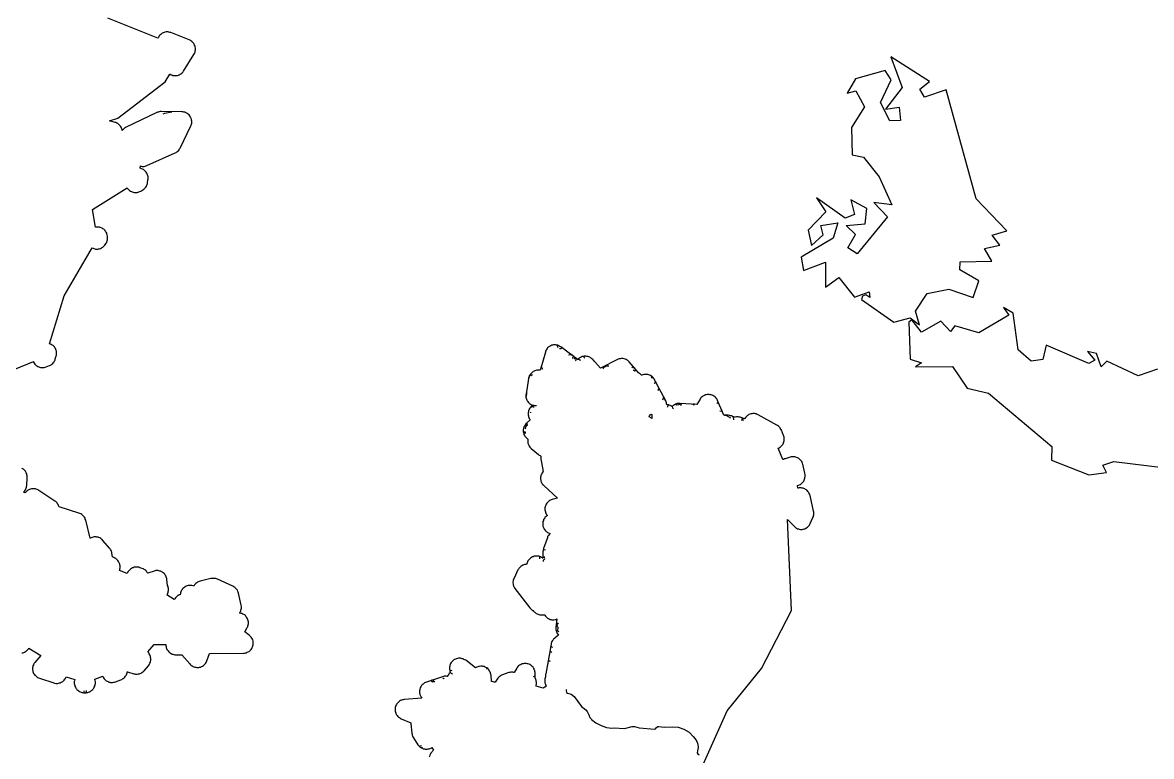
# Model space of a CAD drawing. Header units: metres. Extents: x 0 to 1325, y -1 to 773.
# Drawn here: x 1104.1 to 1155.2, y 236.9 to 270.1 of the extents above; entities that cross this region are included whole.
import ezdxf

# ---------------------------------------------------------------- set-up
doc = ezdxf.new("R2010")
doc.units = ezdxf.units.M

msp = doc.modelspace()

# ---------------------------------------------------------------- linework, layer by layer
at = {"layer": 'CUT'}
for points in [[(1102.85, 254.068), (1104.55, 254.768), (1104.56, 254.728), (1104.59, 254.688), (1104.61, 254.648), (1104.64, 254.618), (1104.67, 254.588), (1104.71, 254.568), (1104.75, 254.538), (1104.79, 254.518), (1104.83, 254.508), (1104.87, 254.498), (1104.91, 254.488), (1104.96, 254.488), (1105, 254.488), (1105.04, 254.498), (1105.09, 254.508), (1105.13, 254.518), (1105.28, 254.578), (1105.32, 254.598), (1105.36, 254.618), (1105.39, 254.648), (1105.43, 254.678), (1105.46, 254.718), (1105.49, 254.748), (1105.51, 254.788), (1105.53, 254.828), (1105.54, 254.878), (1105.58, 255.018), (1105.59, 255.058), (1105.6, 255.098), (1105.6, 255.148), (1105.6, 255.188), (1105.59, 255.228), (1105.58, 255.268), (1105.56, 255.308), (1105.55, 255.348), (1105.52, 255.388), (1105.5, 255.428), (1105.47, 255.458), (1105.44, 255.488), (1105.4, 255.508), (1105.36, 255.538), (1105.33, 255.548), (1105.28, 255.568), (1105.95, 257.738), (1107.21, 259.918), (1107.25, 259.898), (1107.29, 259.878), (1107.33, 259.868), (1107.37, 259.858), (1107.42, 259.858), (1107.46, 259.858), (1107.5, 259.868), (1107.54, 259.868), (1107.59, 259.888), (1107.63, 259.908), (1107.66, 259.928), (1107.7, 259.948), (1107.73, 259.978), (1107.76, 260.008), (1107.79, 260.038), (1107.82, 260.078), (1107.85, 260.128), (1107.87, 260.158), (1107.88, 260.198), (1107.89, 260.238), (1107.9, 260.278), (1107.91, 260.318), (1107.91, 260.368), (1107.91, 260.408), (1107.9, 260.448), (1107.89, 260.498), (1107.88, 260.538), (1107.87, 260.578), (1107.85, 260.618), (1107.82, 260.658), (1107.8, 260.698), (1107.77, 260.728), (1107.74, 260.758), (1107.7, 260.778), (1107.66, 260.808), (1107.62, 260.828), (1107.58, 260.838), (1107.54, 260.848), (1107.49, 260.858), (1107.45, 260.858), (1107.41, 260.858), (1107.37, 260.848), (1107.22, 261.658), (1108.8, 262.638), (1108.82, 262.608), (1108.85, 262.578), (1108.88, 262.548), (1108.91, 262.518), (1108.95, 262.488), (1108.99, 262.468), (1109.03, 262.458), (1109.07, 262.438), (1109.11, 262.428), (1109.16, 262.428), (1109.2, 262.428), (1109.25, 262.428), (1109.29, 262.438), (1109.33, 262.458), (1109.37, 262.468), (1109.41, 262.488), (1109.51, 262.548), (1109.55, 262.578), (1109.58, 262.608), (1109.61, 262.638), (1109.64, 262.668), (1109.67, 262.708), (1109.69, 262.748), (1109.7, 262.788), (1109.72, 262.828), (1109.72, 262.868), (1109.74, 262.998), (1109.75, 263.048), (1109.75, 263.088), (1109.75, 263.128), (1109.74, 263.178), (1109.72, 263.218), (1109.71, 263.258), (1109.69, 263.298), (1109.66, 263.338), (1109.63, 263.368), (1109.6, 263.398), (1109.57, 263.428), (1109.53, 263.458), (1109.49, 263.478), (1109.45, 263.488), (1109.41, 263.508), (1109.38, 263.518), (1109.4, 263.628), (1109.43, 263.618), (1109.47, 263.608), (1109.52, 263.608), (1109.56, 263.608), (1109.61, 263.618), (1109.65, 263.628), (1109.69, 263.648), (1110.97, 264.218), (1111.01, 264.238), (1111.05, 264.258), (1111.09, 264.288), (1111.12, 264.318), (1111.15, 264.358), (1111.17, 264.398), (1111.2, 264.438), (1111.68, 265.438), (1111.69, 265.478), (1111.71, 265.518), (1111.72, 265.558), (1111.72, 265.608), (1111.72, 265.648), (1111.71, 265.698), (1111.71, 265.738), (1111.69, 265.788), (1111.67, 265.828), (1111.65, 265.868), (1111.63, 265.898), (1111.6, 265.938), (1111.56, 265.968), (1111.53, 265.998), (1111.49, 266.018), (1111.45, 266.038), (1111.41, 266.058), (1111.36, 266.068), (1111.32, 266.078), (1111.27, 266.078), (1110.33, 266.088), (1110.29, 266.088), (1110.25, 266.078), (1110.21, 266.068), (1110.17, 266.058), (1110.14, 266.048), (1108.75, 265.388), (1108.71, 265.368), (1108.67, 265.338), (1108.64, 265.308), (1108.61, 265.278), (1108.58, 265.248), (1108.57, 265.238), (1108.57, 265.258), (1108.56, 265.308), (1108.54, 265.348), (1108.52, 265.388), (1108.5, 265.428), (1108.47, 265.458), (1108.44, 265.488), (1108.41, 265.518), (1108.37, 265.548), (1108.33, 265.568), (1108.29, 265.588), (1108.25, 265.598), (1108, 265.668), (1108.38, 265.798), (1110.52, 267.438), (1110.73, 267.778), (1110.74, 267.778), (1110.78, 267.758), (1110.82, 267.748), (1110.86, 267.728), (1110.9, 267.728), (1110.95, 267.718), (1110.99, 267.718), (1111.03, 267.718), (1111.08, 267.728), (1111.12, 267.738), (1111.16, 267.758), (1111.2, 267.778), (1111.23, 267.798), (1111.27, 267.828), (1111.3, 267.858), (1111.33, 267.898), (1111.35, 267.928), (1111.82, 268.678), (1111.84, 268.718), (1111.86, 268.758), (1111.87, 268.798), (1111.88, 268.838), (1111.89, 268.888), (1111.89, 268.928), (1111.89, 268.968), (1111.88, 269.018), (1111.87, 269.058), (1111.85, 269.098), (1111.83, 269.138), (1111.81, 269.178), (1111.78, 269.208), (1111.75, 269.238), (1111.72, 269.268), (1111.68, 269.298), (1111.65, 269.318), (1111.61, 269.338), (1110.78, 269.668), (1110.73, 269.678), (1110.69, 269.688), (1110.65, 269.698), (1110.6, 269.698), (1110.56, 269.698), (1110.51, 269.688), (1110.47, 269.678), (1110.43, 269.658), (1110.39, 269.638), (1110.35, 269.618), (1110.32, 269.588), (1110.28, 269.558), (1110.25, 269.528), (1110.23, 269.488), (1110.21, 269.448), (1110.19, 269.418), (1107.92, 270.318)], [(1155.46, 254.418), (1154.59, 254.108), (1153.17, 254.778), (1153.17, 254.778), (1152.92, 254.528), (1152.7, 255.128), (1152.3, 255.218), (1152.63, 254.818), (1152.36, 254.678), (1150.42, 255.498), (1150.27, 254.858), (1149.74, 254.778), (1149.15, 255.298), (1148.93, 256.948), (1148.49, 257.218), (1148.74, 256.858), (1147.38, 256.058), (1146.28, 256.378), (1146.09, 256.128), (1145.65, 256.598), (1144.78, 256.088), (1144.34, 256.648), (1144.21, 256.548), (1144.26, 254.868), (1144.78, 254.708), (1144.5, 254.518), (1146.18, 254.538), (1146.85, 253.558), (1147.81, 253.328), (1150.68, 250.908), (1150.67, 250.298), (1152.35, 249.628), (1153.15, 249.728), (1152.99, 250.068), (1153.49, 250.238), (1156.57, 249.858)], [(1134.89, 236.508), (1135.98, 238.938), (1137.53, 240.858), (1138.89, 243.478), (1138.7, 247.598), (1139.02, 247.288), (1139.05, 247.258), (1139.08, 247.228), (1139.12, 247.208), (1139.16, 247.188), (1139.2, 247.178), (1139.24, 247.168), (1139.29, 247.158), (1139.33, 247.158), (1139.37, 247.158), (1139.42, 247.168), (1139.46, 247.178), (1139.5, 247.188), (1139.54, 247.208), (1139.57, 247.228), (1139.61, 247.258), (1139.64, 247.288), (1139.67, 247.318), (1139.7, 247.348), (1139.72, 247.388), (1139.74, 247.428), (1139.86, 247.698), (1139.88, 247.738), (1139.89, 247.778), (1139.9, 247.818), (1139.9, 247.858), (1139.9, 247.898), (1139.9, 247.938), (1139.89, 247.978), (1139.73, 248.688), (1139.72, 248.728), (1139.7, 248.768), (1139.68, 248.808), (1139.66, 248.848), (1139.63, 248.878), (1139.6, 248.918), (1139.57, 248.948), (1139.53, 248.968), (1139.49, 248.988), (1139.45, 249.008), (1139.41, 249.018), (1139.37, 249.028), (1139.32, 249.038), (1139.28, 249.038), (1139.23, 249.038), (1139.19, 249.028), (1139.18, 249.028), (1139.16, 249.148), (1139.21, 249.158), (1139.25, 249.178), (1139.29, 249.198), (1139.32, 249.228), (1139.36, 249.248), (1139.39, 249.278), (1139.42, 249.318), (1139.44, 249.348), (1139.47, 249.388), (1139.48, 249.428), (1139.5, 249.478), (1139.5, 249.518), (1139.51, 249.558), (1139.51, 249.608), (1139.51, 249.648), (1139.5, 249.698), (1139.4, 250.108), (1139.38, 250.148), (1139.37, 250.188), (1139.35, 250.228), (1139.33, 250.258), (1139.3, 250.298), (1139.27, 250.328), (1139.24, 250.358), (1139.2, 250.378), (1139.16, 250.398), (1139.12, 250.418), (1139.08, 250.428), (1139.04, 250.438), (1139, 250.448), (1138.96, 250.448), (1138.91, 250.448), (1138.87, 250.438), (1138.83, 250.428), (1138.6, 250.358), (1138.56, 250.348), (1138.52, 250.328), (1138.5, 250.318), (1138.28, 250.838), (1138.29, 250.838), (1138.33, 250.858), (1138.37, 250.878), (1138.4, 250.908), (1138.43, 250.938), (1138.46, 250.968), (1138.49, 250.998), (1138.51, 251.038), (1138.53, 251.078), (1138.54, 251.118), (1138.55, 251.168), (1138.56, 251.208), (1138.56, 251.248), (1138.56, 251.298), (1138.55, 251.338), (1138.54, 251.378), (1138.53, 251.418), (1138.43, 251.658), (1138.41, 251.698), (1138.38, 251.738), (1138.36, 251.768), (1138.33, 251.808), (1138.3, 251.838), (1138.26, 251.858), (1138.23, 251.878), (1137.38, 252.348), (1137.34, 252.368), (1137.3, 252.388), (1137.26, 252.398), (1137.21, 252.408), (1137.17, 252.408), (1137.13, 252.408), (1137.09, 252.398), (1137.04, 252.388), (1137, 252.378), (1136.96, 252.358), (1136.92, 252.338), (1136.89, 252.318), (1136.86, 252.288), (1136.83, 252.258), (1136.8, 252.228), (1136.77, 252.188), (1136.76, 252.168), (1136.56, 252.238), (1136.52, 252.248), (1136.48, 252.258), (1136.43, 252.258), (1136.39, 252.258), (1136.34, 252.248), (1136.3, 252.238), (1136.29, 252.238), (1136.25, 252.258), (1136.21, 252.278), (1136.17, 252.298), (1136.13, 252.308), (1136.08, 252.318), (1136.04, 252.328), (1135.83, 252.338), (1135.54, 252.998), (1135.52, 253.038), (1135.5, 253.078), (1135.47, 253.108), (1135.44, 253.148), (1135.41, 253.178), (1135.37, 253.198), (1135.33, 253.218), (1135.29, 253.238), (1135.25, 253.248), (1135.21, 253.258), (1135.16, 253.268), (1135.12, 253.268), (1135.07, 253.268), (1135.03, 253.258), (1134.99, 253.248), (1134.95, 253.228), (1134.91, 253.208), (1134.87, 253.188), (1134.84, 253.158), (1134.8, 253.128), (1134.77, 253.098), (1134.75, 253.058), (1134.6, 252.818), (1133.85, 252.868), (1133.8, 252.868), (1133.76, 252.868), (1133.71, 252.858), (1133.67, 252.838), (1133.63, 252.828), (1133.59, 252.808), (1133.55, 252.778), (1133.52, 252.748), (1133.48, 252.718), (1133.47, 252.728), (1133.43, 252.748), (1133.39, 252.768), (1133.35, 252.788), (1133.31, 252.798), (1133.26, 252.808), (1133.24, 252.808), (1133.23, 252.848), (1133.22, 252.898), (1133.21, 252.938), (1133.19, 252.978), (1132.69, 253.938), (1132.67, 253.978), (1132.64, 254.008), (1132.61, 254.048), (1132.58, 254.078), (1132.54, 254.098), (1132.5, 254.128), (1132.46, 254.148), (1132.42, 254.158), (1132.38, 254.168), (1132.33, 254.178), (1132.29, 254.178), (1132.24, 254.178), (1132.2, 254.168), (1132.16, 254.158), (1132.11, 254.138), (1132.1, 254.148), (1132.07, 254.178), (1132.04, 254.208), (1132, 254.228), (1131.96, 254.248), (1131.95, 254.248), (1131.94, 254.268), (1131.92, 254.308), (1131.89, 254.348), (1131.54, 254.748), (1131.51, 254.778), (1131.47, 254.808), (1131.44, 254.828), (1131.4, 254.858), (1131.35, 254.868), (1131.31, 254.888), (1131.27, 254.898), (1131.22, 254.898), (1131.18, 254.898), (1131.13, 254.888), (1131.09, 254.888), (1131.04, 254.868), (1131, 254.848), (1130.24, 254.468), (1129.89, 254.858), (1129.85, 254.888), (1129.82, 254.918), (1129.78, 254.938), (1129.75, 254.958), (1129.71, 254.978), (1129.66, 254.998), (1129.62, 254.998), (1129.58, 255.008), (1129.53, 255.008), (1129.49, 255.008), (1129.45, 254.998), (1129.41, 254.988), (1129.36, 254.968), (1129.33, 254.948), (1129.29, 254.928), (1129.25, 254.898), (1129.22, 254.868), (1129.21, 254.848), (1129.2, 254.858), (1128.44, 255.428), (1128.4, 255.448), (1128.37, 255.478), (1128.33, 255.488), (1128.28, 255.508), (1128.24, 255.508), (1128.2, 255.518), (1128.15, 255.518), (1128.11, 255.518), (1128.07, 255.508), (1128.03, 255.498), (1127.99, 255.478), (1127.95, 255.458), (1127.91, 255.438), (1127.88, 255.408), (1127.84, 255.378), (1127.82, 255.348), (1127.79, 255.308), (1127.77, 255.278), (1127.75, 255.238), (1127.74, 255.188), (1127.53, 254.458), (1127.52, 254.418), (1127.51, 254.378), (1127.4, 254.368), (1127.35, 254.368), (1127.31, 254.358), (1127.27, 254.338), (1127.23, 254.328), (1127.19, 254.308), (1127.15, 254.278), (1127.12, 254.248), (1127.09, 254.218), (1127.06, 254.188), (1127.04, 254.148), (1127.01, 254.108), (1127, 254.068), (1126.98, 254.028), (1126.98, 253.988), (1126.87, 253.278), (1126.86, 253.238), (1126.86, 253.188), (1126.86, 253.148), (1126.87, 253.108), (1126.88, 253.058), (1126.9, 253.018), (1126.92, 252.988), (1126.94, 252.948), (1126.97, 252.908), (1127, 252.878), (1127.03, 252.848), (1127.07, 252.828), (1127.11, 252.808), (1127.15, 252.788), (1127.18, 252.778), (1127.16, 252.768), (1127.12, 252.748), (1127.09, 252.718), (1127.06, 252.678), (1127.03, 252.648), (1127.01, 252.608), (1126.99, 252.568), (1126.98, 252.528), (1126.97, 252.488), (1126.96, 252.438), (1126.96, 252.398), (1126.96, 252.348), (1126.97, 252.308), (1126.98, 252.268), (1126.99, 252.228), (1127.01, 252.188), (1127.04, 252.148), (1127.05, 252.128), (1126.87, 251.948), (1126.84, 251.918), (1126.82, 251.878), (1126.79, 251.838), (1126.77, 251.798), (1126.76, 251.758), (1126.75, 251.718), (1126.74, 251.678), (1126.74, 251.628), (1126.74, 251.588), (1126.75, 251.548), (1126.76, 251.498), (1126.77, 251.458), (1126.79, 251.418), (1126.81, 251.388), (1126.84, 251.348), (1126.87, 251.318), (1126.9, 251.288), (1126.93, 251.258), (1126.94, 251.248), (1126.94, 251.238), (1126.94, 251.188), (1126.94, 251.148), (1126.95, 251.098), (1126.95, 251.058), (1126.97, 251.008), (1126.99, 250.968), (1127.01, 250.928), (1127.04, 250.888), (1127.07, 250.858), (1127.1, 250.828), (1127.43, 250.548), (1127.46, 250.518), (1127.5, 250.498), (1127.53, 250.478), (1127.53, 250.428), (1127.53, 250.388), (1127.54, 250.338), (1127.62, 249.868), (1127.63, 249.828), (1127.64, 249.788), (1127.64, 249.778), (1127.63, 249.758), (1127.6, 249.718), (1127.58, 249.688), (1127.56, 249.648), (1127.54, 249.608), (1127.53, 249.568), (1127.52, 249.518), (1127.52, 249.478), (1127.52, 249.438), (1127.53, 249.398), (1127.54, 249.348), (1127.55, 249.308), (1127.57, 249.268), (1127.59, 249.238), (1127.61, 249.198), (1127.64, 249.168), (1127.67, 249.138), (1128.29, 248.578), (1128.05, 248.508), (1128.01, 248.498), (1127.97, 248.478), (1127.93, 248.458), (1127.89, 248.438), (1127.86, 248.408), (1127.83, 248.368), (1127.8, 248.338), (1127.78, 248.298), (1127.76, 248.258), (1127.74, 248.218), (1127.73, 248.178), (1127.72, 248.128), (1127.72, 248.088), (1127.72, 248.038), (1127.73, 247.998), (1127.74, 247.948), (1127.75, 247.908), (1127.77, 247.868), (1127.79, 247.828), (1127.82, 247.798), (1127.83, 247.788), (1127.8, 247.768), (1127.77, 247.738), (1127.73, 247.708), (1127.71, 247.678), (1127.68, 247.638), (1127.66, 247.598), (1127.65, 247.558), (1127.63, 247.518), (1127.62, 247.468), (1127.62, 247.428), (1127.62, 247.378), (1127.63, 247.338), (1127.63, 247.298), (1127.65, 247.248), (1127.67, 247.208), (1127.69, 247.168), (1127.71, 247.138), (1127.74, 247.098), (1127.77, 247.068), (1127.81, 247.048), (1127.84, 247.018), (1127.88, 246.998), (1127.95, 246.968), (1127.92, 246.938), (1127.89, 246.898), (1127.87, 246.858), (1127.84, 246.828), (1127.83, 246.778), (1127.67, 246.338), (1127.65, 246.298), (1127.65, 246.258), (1127.64, 246.218), (1127.64, 246.178), (1127.63, 246.138), (1127.63, 246.088), (1127.62, 245.848), (1127.61, 245.858), (1127.57, 245.888), (1127.53, 245.908), (1127.49, 245.918), (1127.45, 245.938), (1127.4, 245.948), (1127.36, 245.948), (1127.31, 245.948), (1127.27, 245.938), (1127.23, 245.938), (1127.18, 245.918), (1127.14, 245.908), (1127.11, 245.878), (1127.07, 245.858), (1127.03, 245.828), (1127, 245.798), (1126.98, 245.758), (1126.95, 245.728), (1126.93, 245.688), (1126.91, 245.648), (1126.9, 245.598), (1126.89, 245.568), (1126.87, 245.568), (1126.83, 245.558), (1126.79, 245.558), (1126.74, 245.538), (1126.7, 245.528), (1126.67, 245.498), (1126.63, 245.478), (1126.6, 245.448), (1126.57, 245.418), (1126.54, 245.388), (1126.52, 245.348), (1126.5, 245.318), (1126.32, 244.948), (1126.3, 244.908), (1126.28, 244.858), (1126.28, 244.818), (1126.27, 244.768), (1126.27, 244.728), (1126.28, 244.678), (1126.28, 244.638), (1126.3, 244.588), (1126.32, 244.548), (1126.34, 244.508), (1126.36, 244.478), (1127.03, 243.608), (1127.06, 243.568), (1127.09, 243.538), (1127.13, 243.508), (1127.16, 243.488), (1127.19, 243.478), (1127.2, 243.468), (1127.2, 243.458), (1127.23, 243.428), (1127.26, 243.398), (1127.29, 243.368), (1127.33, 243.348), (1127.37, 243.328), (1127.41, 243.308), (1127.45, 243.298), (1127.49, 243.288), (1127.54, 243.288), (1127.7, 243.288), (1127.71, 243.268), (1127.74, 243.228), (1127.77, 243.198), (1127.8, 243.168), (1127.84, 243.138), (1127.87, 243.118), (1127.91, 243.098), (1127.96, 243.078), (1128, 243.068), (1128.04, 243.058), (1128.09, 243.058), (1128.13, 243.058), (1128.18, 243.068), (1128.22, 243.078), (1128.26, 243.098), (1128.22, 242.708), (1128.22, 242.658), (1128.22, 242.618), (1128.23, 242.568), (1128.24, 242.528), (1128.26, 242.488), (1128.27, 242.438), (1128.3, 242.408), (1128.33, 242.368), (1128.34, 242.358), (1128.18, 242.248), (1128.15, 242.218), (1128.11, 242.188), (1128.09, 242.158), (1128.06, 242.118), (1128.04, 242.078), (1128.02, 242.038), (1128.01, 241.998), (1128, 241.958), (1127.76, 240.618), (1127.75, 240.578), (1127.75, 240.528), (1127.75, 240.488), (1127.74, 240.468), (1127.73, 240.428), (1127.72, 240.388), (1127.71, 240.338), (1127.71, 240.298), (1127.71, 240.258), (1127.72, 240.208), (1127.73, 240.168), (1127.74, 240.128), (1127.76, 240.088), (1127.79, 240.058), (1127.64, 239.958), (1127.32, 240.058), (1127.33, 240.108), (1127.34, 240.148), (1127.34, 240.188), (1127.34, 240.238), (1127.33, 240.278), (1127.32, 240.318), (1127.31, 240.358), (1127.29, 240.398), (1127.28, 240.418), (1127.28, 240.628), (1127.28, 240.668), (1127.27, 240.718), (1127.26, 240.758), (1127.24, 240.798), (1127.23, 240.838), (1127.2, 240.878), (1127.18, 240.918), (1127.14, 240.948), (1127.11, 240.978), (1127.08, 241.008), (1127.04, 241.028), (1127, 241.048), (1126.95, 241.058), (1126.91, 241.068), (1126.87, 241.078), (1126.82, 241.078), (1126.78, 241.078), (1126.73, 241.068), (1126.69, 241.058), (1126.65, 241.038), (1126.61, 241.018), (1126.57, 240.998), (1126.53, 240.968), (1126.5, 240.938), (1126.47, 240.898), (1126.45, 240.868), (1126.33, 240.668), (1126.31, 240.678), (1126.26, 240.688), (1126.22, 240.688), (1126.17, 240.688), (1126.13, 240.678), (1126.08, 240.668), (1126.04, 240.658), (1125.8, 240.568), (1125.76, 240.548), (1125.72, 240.528), (1125.69, 240.508), (1125.65, 240.478), (1125.62, 240.448), (1125.59, 240.408), (1125.46, 240.228), (1125.42, 240.238), (1125.38, 240.248), (1125.33, 240.258), (1125.3, 240.258), (1125.28, 240.548), (1125.27, 240.588), (1125.26, 240.628), (1125.25, 240.668), (1125.23, 240.708), (1125.21, 240.748), (1125.18, 240.788), (1125.16, 240.818), (1125.13, 240.848), (1125.09, 240.878), (1125.05, 240.898), (1125.02, 240.918), (1124.98, 240.938), (1124.93, 240.948), (1124.89, 240.958), (1124.85, 240.958), (1124.81, 240.958), (1124.76, 240.948), (1124.72, 240.948), (1124.68, 240.928), (1124.64, 240.918), (1124.57, 240.878), (1124.13, 241.228), (1124.09, 241.248), (1124.05, 241.268), (1124.01, 241.288), (1123.97, 241.298), (1123.93, 241.308), (1123.89, 241.318), (1123.84, 241.318), (1123.8, 241.318), (1123.76, 241.308), (1123.71, 241.298), (1123.67, 241.278), (1123.63, 241.258), (1123.6, 241.238), (1123.56, 241.218), (1123.53, 241.188), (1123.5, 241.148), (1123.48, 241.118), (1123.45, 241.078), (1123.43, 241.038), (1123.42, 240.998), (1123.41, 240.958), (1123.4, 240.918), (1123.4, 240.868), (1123.4, 240.828), (1123.41, 240.788), (1123.42, 240.738), (1123.43, 240.698), (1123.45, 240.668), (1123.43, 240.658), (1123.39, 240.628), (1123.36, 240.598), (1123.33, 240.558), (1123.31, 240.518), (1123.3, 240.488), (1123.29, 240.488), (1123.25, 240.498), (1123.2, 240.498), (1123.16, 240.498), (1123.12, 240.488), (1123.08, 240.478), (1122.35, 240.238), (1122.31, 240.218), (1122.27, 240.198), (1122.23, 240.178), (1122.2, 240.148), (1122.16, 240.118), (1122.13, 240.088), (1122.11, 240.048), (1122.09, 240.008), (1122.07, 239.968), (1122.06, 239.928), (1122.05, 239.888), (1122.04, 239.838), (1122.04, 239.798), (1122.04, 239.748), (1122.05, 239.708), (1122.06, 239.668), (1122.08, 239.618), (1122.1, 239.588), (1122.12, 239.548), (1122.15, 239.508), (1121.35, 239.448), (1121.3, 239.438), (1121.26, 239.428), (1121.22, 239.418), (1121.18, 239.398), (1121.14, 239.378), (1121.1, 239.348), (1121.07, 239.318), (1121.04, 239.288), (1121.01, 239.258), (1120.99, 239.218), (1120.97, 239.178), (1120.95, 239.138), (1120.94, 239.088), (1120.93, 239.048), (1120.93, 238.998), (1120.93, 238.958), (1120.94, 238.918), (1120.95, 238.868), (1120.96, 238.828), (1120.98, 238.788), (1121, 238.748), (1121.03, 238.718), (1121.06, 238.678), (1121.09, 238.648), (1121.13, 238.628), (1121.17, 238.598), (1121.21, 238.578), (1121.65, 238.398), (1121.65, 238.388), (1121.65, 238.348), (1121.69, 237.928), (1121.7, 237.878), (1121.71, 237.838), (1121.72, 237.798), (1121.74, 237.758), (1121.76, 237.718), (1121.97, 237.398), (1122, 237.368), (1122.03, 237.328), (1122.06, 237.298), (1122.1, 237.278), (1122.13, 237.258), (1122.17, 237.238), (1122.21, 237.218), (1122.26, 237.208), (1122.3, 237.198), (1122.35, 237.198), (1122.39, 237.198), (1122.43, 237.208), (1122.48, 237.218), (1122.52, 237.228), (1122.56, 237.248), (1122.6, 237.268), (1122.68, 237.158), (1122.65, 237.128), (1122.61, 237.098), (1122.59, 237.068), (1122.56, 237.028), (1122.54, 236.998), (1122.52, 236.958), (1122.5, 236.918), (1122.49, 236.868), (1122.48, 236.828)], [(1104.02, 241.558), (1104.07, 241.568), (1104.11, 241.578), (1104.15, 241.598), (1104.19, 241.618), (1104.23, 241.638), (1104.26, 241.668), (1104.29, 241.698), (1104.32, 241.728), (1104.35, 241.758), (1104.35, 241.768), (1104.88, 241.438), (1104.62, 241.128), (1104.59, 241.088), (1104.57, 241.058), (1104.55, 241.018), (1104.53, 240.978), (1104.52, 240.928), (1104.51, 240.888), (1104.51, 240.848), (1104.51, 240.798), (1104.52, 240.758), (1104.53, 240.718), (1104.54, 240.668), (1104.56, 240.628), (1104.58, 240.598), (1104.61, 240.558), (1104.64, 240.528), (1104.67, 240.498), (1104.7, 240.468), (1104.74, 240.448), (1104.78, 240.428), (1104.82, 240.408), (1105.47, 240.198), (1105.51, 240.188), (1105.56, 240.178), (1105.6, 240.178), (1105.64, 240.178), (1105.69, 240.188), (1105.73, 240.198), (1105.77, 240.208), (1105.81, 240.228), (1105.85, 240.248), (1105.88, 240.268), (1105.92, 240.298), (1105.95, 240.328), (1105.98, 240.368), (1106, 240.398), (1106.02, 240.438), (1106.04, 240.478), (1106.42, 240.348), (1106.41, 240.298), (1106.4, 240.258), (1106.4, 240.218), (1106.4, 240.168), (1106.41, 240.128), (1106.42, 240.088), (1106.43, 240.048), (1106.45, 240.008), (1106.47, 239.968), (1106.5, 239.928), (1106.52, 239.898), (1106.56, 239.868), (1106.59, 239.838), (1106.63, 239.818), (1106.67, 239.798), (1106.71, 239.778), (1106.74, 239.768), (1106.78, 239.758), (1106.82, 239.748), (1106.86, 239.748), (1106.9, 239.748), (1106.94, 239.748), (1106.98, 239.758), (1107.02, 239.768), (1107.05, 239.778), (1107.09, 239.798), (1107.13, 239.818), (1107.17, 239.838), (1107.2, 239.868), (1107.24, 239.898), (1107.26, 239.928), (1107.29, 239.968), (1107.31, 240.008), (1107.33, 240.048), (1107.34, 240.088), (1107.35, 240.128), (1107.36, 240.168), (1107.36, 240.218), (1107.36, 240.258), (1107.35, 240.298), (1107.34, 240.348), (1107.33, 240.368), (1107.69, 240.508), (1107.69, 240.498), (1107.71, 240.458), (1107.73, 240.428), (1107.76, 240.388), (1107.79, 240.358), (1107.82, 240.328), (1107.85, 240.298), (1107.89, 240.278), (1107.93, 240.258), (1107.97, 240.238), (1108.01, 240.228), (1108.05, 240.218), (1108.1, 240.218), (1108.14, 240.218), (1108.18, 240.228), (1108.23, 240.238), (1108.27, 240.248), (1108.51, 240.338), (1108.55, 240.358), (1108.59, 240.378), (1108.62, 240.398), (1108.66, 240.428), (1108.69, 240.458), (1108.72, 240.498), (1108.74, 240.538), (1108.76, 240.568), (1108.78, 240.618), (1108.79, 240.658), (1108.8, 240.698), (1108.82, 240.698), (1109.1, 240.618), (1109.14, 240.608), (1109.18, 240.598), (1109.22, 240.598), (1109.26, 240.598), (1109.31, 240.608), (1109.35, 240.618), (1109.39, 240.628), (1109.43, 240.648), (1109.46, 240.668), (1109.5, 240.698), (1109.53, 240.718), (1109.56, 240.748), (1109.76, 240.978), (1109.79, 241.018), (1109.81, 241.058), (1109.83, 241.098), (1109.85, 241.138), (1109.86, 241.178), (1109.87, 241.218), (1109.87, 241.268), (1109.87, 241.308), (1109.86, 241.348), (1109.85, 241.398), (1109.84, 241.438), (1109.82, 241.478), (1109.8, 241.518), (1109.78, 241.558), (1109.75, 241.588), (1109.73, 241.608), (1110.02, 241.938), (1110.55, 241.938), (1110.55, 241.888), (1110.56, 241.848), (1110.57, 241.808), (1110.58, 241.758), (1110.6, 241.718), (1110.62, 241.678), (1110.65, 241.648), (1110.68, 241.608), (1110.71, 241.578), (1110.75, 241.558), (1110.79, 241.528), (1110.83, 241.508), (1110.87, 241.498), (1110.91, 241.488), (1110.96, 241.478), (1111, 241.478), (1111.27, 241.478), (1111.64, 241.058), (1111.67, 241.018), (1111.7, 240.988), (1111.74, 240.968), (1111.78, 240.948), (1111.82, 240.928), (1111.86, 240.918), (1111.91, 240.908), (1111.95, 240.898), (1112, 240.898), (1112.04, 240.898), (1112.08, 240.908), (1112.13, 240.918), (1112.17, 240.938), (1112.21, 240.958), (1112.25, 240.988), (1112.28, 241.018), (1112.31, 241.048), (1112.34, 241.078), (1112.37, 241.118), (1112.39, 241.158), (1112.4, 241.198), (1112.52, 241.528), (1114.07, 241.548), (1114.11, 241.548), (1114.16, 241.558), (1114.2, 241.568), (1114.24, 241.588), (1114.28, 241.608), (1114.32, 241.628), (1114.35, 241.658), (1114.39, 241.688), (1114.42, 241.718), (1114.44, 241.758), (1114.46, 241.798), (1114.48, 241.838), (1114.49, 241.878), (1114.5, 241.928), (1114.51, 241.968), (1114.51, 242.018), (1114.51, 242.058), (1114.5, 242.098), (1114.49, 242.148), (1114.47, 242.188), (1114.45, 242.228), (1114.42, 242.268), (1114.39, 242.298), (1114.36, 242.328), (1114.33, 242.358), (1114.13, 242.508), (1114.24, 242.708), (1114.26, 242.748), (1114.27, 242.788), (1114.28, 242.828), (1114.29, 242.878), (1114.29, 242.918), (1114.29, 242.968), (1114.28, 243.008), (1114.27, 243.058), (1114.25, 243.098), (1114.23, 243.138), (1114.21, 243.178), (1114.18, 243.208), (1114.15, 243.248), (1114.12, 243.278), (1114.08, 243.298), (1114.04, 243.318), (1114, 243.338), (1113.96, 243.348), (1113.89, 243.368), (1113.9, 243.378), (1113.92, 243.418), (1113.94, 243.458), (1113.95, 243.498), (1113.96, 243.538), (1113.97, 243.588), (1113.97, 243.628), (1113.97, 243.668), (1113.96, 243.718), (1113.84, 244.268), (1113.83, 244.308), (1113.81, 244.348), (1113.79, 244.398), (1113.76, 244.428), (1113.74, 244.468), (1113.7, 244.498), (1113.67, 244.528), (1113.63, 244.558), (1113.59, 244.578), (1112.89, 244.898), (1112.85, 244.918), (1112.81, 244.928), (1112.76, 244.938), (1112.72, 244.938), (1112.68, 244.938), (1112.64, 244.938), (1112.59, 244.928), (1112.1, 244.808), (1112.06, 244.788), (1112.02, 244.778), (1111.98, 244.758), (1111.95, 244.728), (1111.91, 244.708), (1111.88, 244.678), (1111.85, 244.638), (1111.83, 244.608), (1111.82, 244.588), (1111.78, 244.598), (1111.73, 244.608), (1111.69, 244.618), (1111.64, 244.618), (1111.6, 244.618), (1111.56, 244.608), (1111.51, 244.598), (1111.47, 244.578), (1111.43, 244.558), (1111.39, 244.538), (1111.36, 244.508), (1111.32, 244.478), (1111.29, 244.448), (1111.27, 244.408), (1111.25, 244.368), (1111.23, 244.328), (1111.22, 244.288), (1111.21, 244.238), (1111.2, 244.208), (1111.2, 244.198), (1111.19, 244.198), (1111.15, 244.188), (1111.11, 244.168), (1111.07, 244.138), (1111.04, 244.108), (1111.01, 244.078), (1110.98, 244.048), (1110.95, 244.008), (1110.93, 243.978), (1110.6, 244.188), (1110.62, 244.228), (1110.64, 244.268), (1110.65, 244.308), (1110.66, 244.348), (1110.67, 244.388), (1110.67, 244.438), (1110.67, 244.478), (1110.66, 244.518), (1110.65, 244.568), (1110.63, 244.608), (1110.6, 244.888), (1110.59, 244.928), (1110.58, 244.968), (1110.56, 245.008), (1110.55, 245.048), (1110.52, 245.088), (1110.5, 245.128), (1110.47, 245.158), (1110.43, 245.188), (1110.4, 245.218), (1110.36, 245.238), (1110.32, 245.258), (1110.28, 245.268), (1110.23, 245.278), (1110.19, 245.288), (1110.15, 245.288), (1110.1, 245.288), (1110.06, 245.278), (1110.02, 245.268), (1109.73, 245.178), (1109.72, 245.188), (1109.69, 245.218), (1109.67, 245.258), (1109.64, 245.288), (1109.6, 245.318), (1109.56, 245.338), (1109.53, 245.368), (1109.48, 245.378), (1109.37, 245.418), (1109.33, 245.438), (1109.29, 245.438), (1109.24, 245.448), (1109.2, 245.448), (1109.15, 245.448), (1109.11, 245.438), (1109.07, 245.418), (1109.03, 245.408), (1108.99, 245.388), (1108.95, 245.358), (1108.92, 245.328), (1108.89, 245.298), (1108.86, 245.268), (1108.83, 245.228), (1108.81, 245.188), (1108.8, 245.158), (1108.45, 245.298), (1108.46, 245.328), (1108.47, 245.368), (1108.48, 245.418), (1108.48, 245.458), (1108.48, 245.508), (1108.47, 245.548), (1108.46, 245.588), (1108.44, 245.638), (1108.42, 245.678), (1108.4, 245.708), (1108.37, 245.748), (1108.34, 245.778), (1108.31, 245.808), (1108.28, 245.838), (1108.24, 245.858), (1108.2, 245.878), (1108.13, 245.908), (1108.11, 246.078), (1108.1, 246.118), (1108.09, 246.158), (1108.07, 246.198), (1108.05, 246.238), (1108.03, 246.278), (1108, 246.308), (1107.7, 246.658), (1107.67, 246.698), (1107.64, 246.718), (1107.6, 246.748), (1107.56, 246.768), (1107.52, 246.788), (1107.48, 246.798), (1107.43, 246.808), (1107.39, 246.818), (1107.34, 246.818), (1107.3, 246.818), (1107.25, 246.808), (1107.21, 246.788), (1107.17, 246.778), (1107.13, 246.758), (1107.12, 246.758), (1106.92, 247.578), (1106.9, 247.618), (1106.89, 247.668), (1106.86, 247.708), (1106.84, 247.738), (1106.81, 247.778), (1106.77, 247.808), (1106.74, 247.838), (1106.7, 247.858), (1106.66, 247.878), (1106.61, 247.898), (1105.71, 248.178), (1105.7, 248.198), (1105.69, 248.238), (1105.67, 248.278), (1105.64, 248.318), (1105.62, 248.358), (1105.59, 248.388), (1105.56, 248.418), (1105.52, 248.438), (1104.8, 248.918), (1104.76, 248.948), (1104.72, 248.968), (1104.68, 248.978), (1104.64, 248.988), (1104.6, 248.998), (1104.55, 248.998), (1104.51, 248.998), (1104.47, 248.988), (1104.42, 248.978), (1104.38, 248.968), (1104.34, 248.948), (1104.31, 248.928), (1104.27, 248.898), (1104.24, 248.868), (1104.21, 248.838), (1104.18, 248.808), (1104.1, 248.848), (1104.13, 248.878), (1104.16, 248.908), (1104.19, 248.948), (1104.21, 248.988), (1104.22, 249.028), (1104.24, 249.068), (1104.24, 249.108), (1104.25, 249.148), (1104.27, 249.498), (1104.27, 249.548), (1104.27, 249.588), (1104.26, 249.628), (1104.25, 249.668), (1104.23, 249.718), (1104.21, 249.748), (1104.19, 249.788), (1104.16, 249.818), (1104.13, 249.858), (1104.1, 249.878), (1104.06, 249.908), (1104.02, 249.928)]]:
    msp.add_lwpolyline(points, dxfattribs=at)
for points in [[(1147.25, 262.128), (1145.9, 267.068), (1144.92, 266.748), (1144.7, 267.108), (1145.14, 267.448), (1143.39, 268.568), (1143.9, 267.178), (1143.15, 266.198), (1143.76, 266.288), (1143.83, 265.688), (1143.35, 265.668), (1142.92, 266.498), (1143.41, 267.528), (1143.13, 267.948), (1141.79, 267.578), (1141.41, 266.918), (1141.81, 267.028), (1142.2, 266.298), (1141.6, 265.368), (1141.63, 264.128), (1142.15, 264.028), (1142.86, 263.128), (1143.43, 261.858), (1142.62, 261.968), (1143.23, 261.318), (1141.86, 259.638), (1141.44, 259.918), (1141.79, 260.518), (1141.36, 260.928), (1142.22, 261.008), (1142.3, 261.698), (1141.58, 262.088), (1141.74, 261.428), (1141.32, 261.258), (1140.02, 262.188), (1140.45, 261.548), (1139.64, 260.718), (1139.8, 260.028), (1140.32, 260.498), (1140.22, 260.928), (1140.98, 261.048), (1140.77, 260.348), (1139.32, 259.488), (1139.43, 258.888), (1140.43, 259.268), (1140.43, 258.138), (1141.03, 258.578), (1141.74, 257.678), (1142.41, 257.928), (1142.44, 257.658), (1142.26, 257.778), (1142.1, 257.718), (1142.06, 257.578), (1143.52, 256.548), (1144.27, 256.748), (1144.68, 256.428), (1144.51, 257.048), (1145.03, 257.848), (1146.01, 258.048), (1147.11, 257.668), (1147.37, 258.418), (1146.52, 258.918), (1146.53, 259.288), (1147.97, 259.318), (1147.63, 259.888), (1148.32, 260.038), (1147.98, 260.488), (1148.64, 260.688), (1147.25, 262.128)], [(1132.46, 252.298), (1132.51, 252.378), (1132.56, 252.368), (1132.56, 252.348), (1132.56, 252.298), (1132.56, 252.258), (1132.57, 252.208), (1132.58, 252.178), (1132.44, 252.258), (1132.46, 252.298)]]:
    msp.add_lwpolyline(points, close=True, dxfattribs=at)
at = {"layer": 'SCORE'}
for points in [[(1110.43, 265.988), (1110.5, 266.018), (1110.82, 266.078), (1110.33, 266.088), (1110.29, 266.088), (1110.25, 266.078), (1110.21, 266.068), (1110.17, 266.058), (1110.14, 266.048), (1108.75, 265.388), (1108.72, 265.368)], [(1128.38, 255.348), (1128.44, 255.358), (1128.48, 255.378), (1128.5, 255.388), (1128.44, 255.428), (1128.4, 255.448), (1128.37, 255.478), (1128.33, 255.488), (1128.3, 255.498), (1128.29, 255.498), (1128.27, 255.498), (1128.27, 255.488), (1128.29, 255.438), (1128.3, 255.418), (1128.3, 255.408)], [(1128.3, 255.408), (1128.29, 255.398)], [(1128.97, 254.898), (1128.98, 254.908), (1128.99, 254.948), (1129.03, 254.988), (1128.91, 255.078), (1128.86, 255.068), (1128.79, 255.048)], [(1129.14, 254.868), (1129.17, 254.878), (1129.1, 254.938), (1129.04, 254.908), (1129.04, 254.898), (1129.08, 254.898), (1129.11, 254.888), (1129.13, 254.878), (1129.14, 254.868)], [(1129.13, 254.788), (1129.12, 254.808), (1129.11, 254.818), (1129.1, 254.808)], [(1129.53, 254.908), (1129.51, 254.928), (1129.5, 254.948), (1129.5, 254.978), (1129.48, 254.998), (1129.45, 254.988), (1129.43, 254.988), (1129.41, 254.988), (1129.36, 254.968), (1129.33, 254.948), (1129.29, 254.928), (1129.25, 254.898), (1129.23, 254.878), (1129.25, 254.868), (1129.3, 254.838), (1129.33, 254.828)], [(1129.91, 254.808), (1129.94, 254.798), (1129.92, 254.828), (1129.91, 254.818), (1129.91, 254.808)], [(1127.4, 254.368), (1127.35, 254.368), (1127.31, 254.358), (1127.27, 254.338), (1127.23, 254.328), (1127.19, 254.308), (1127.15, 254.278), (1127.12, 254.248), (1127.09, 254.218), (1127.06, 254.188), (1127.05, 254.178), (1127.07, 254.158), (1127.08, 254.108), (1127.13, 254.158), (1127.16, 254.158)], [(1127.62, 254.408), (1127.55, 254.538), (1127.53, 254.458), (1127.52, 254.418), (1127.51, 254.378), (1127.4, 254.368)], [(1130.55, 254.558), (1130.49, 254.548), (1130.45, 254.528), (1130.36, 254.478), (1130.36, 254.448), (1130.38, 254.428)], [(1130.62, 254.548), (1130.55, 254.558)], [(1131.72, 254.378), (1131.74, 254.378), (1131.77, 254.348), (1131.81, 254.338), (1131.85, 254.388), (1131.73, 254.528), (1131.7, 254.508), (1131.67, 254.488), (1131.65, 254.468)], [(1132.61, 254.048), (1132.58, 254.078), (1132.55, 254.098), (1132.54, 254.098), (1132.53, 254.078), (1132.55, 254.038), (1132.62, 254.018), (1132.63, 254.018), (1132.61, 254.048)], [(1132.83, 253.448), (1132.85, 253.458), (1132.88, 253.508), (1132.9, 253.538), (1132.74, 253.838), (1132.67, 253.768)], [(1126.88, 253.178), (1126.89, 253.198), (1126.89, 253.228), (1126.89, 253.248), (1126.9, 253.288), (1126.9, 253.328), (1126.88, 253.358), (1126.87, 253.278), (1126.86, 253.238), (1126.86, 253.188), (1126.86, 253.168), (1126.88, 253.178)], [(1133.28, 252.698), (1133.28, 252.708), (1133.3, 252.788), (1133.31, 252.798), (1133.26, 252.808), (1133.24, 252.808), (1133.23, 252.848), (1133.22, 252.898), (1133.21, 252.938), (1133.19, 252.978), (1133.09, 253.158), (1133.09, 253.138), (1133.05, 253.018)], [(1127.34, 252.748), (1127.27, 252.758), (1127.22, 252.778), (1127.17, 252.788), (1127.18, 252.778), (1127.16, 252.768), (1127.12, 252.748), (1127.11, 252.738), (1127.12, 252.718), (1127.18, 252.718), (1127.23, 252.698)], [(1133.55, 252.778), (1133.52, 252.748), (1133.48, 252.718), (1133.5, 252.658), (1133.54, 252.618)], [(1133.87, 252.768), (1133.88, 252.788), (1133.89, 252.798), (1133.91, 252.818), (1133.88, 252.828), (1133.71, 252.788), (1133.62, 252.818), (1133.61, 252.818), (1133.59, 252.808), (1133.55, 252.778)], [(1134.49, 252.818), (1134.5, 252.828), (1134.42, 252.828), (1134.45, 252.808), (1134.49, 252.818)], [(1135.65, 252.528), (1135.72, 252.508), (1135.75, 252.518), (1135.57, 252.928), (1135.56, 252.938), (1135.52, 252.878), (1135.5, 252.858)], [(1127.07, 252.468), (1127.06, 252.458), (1127.06, 252.438)], [(1136.28, 252.128), (1136.26, 252.248), (1136.26, 252.258), (1136.25, 252.258), (1136.21, 252.278), (1136.17, 252.298), (1136.13, 252.308), (1136.08, 252.318), (1136.04, 252.328), (1135.86, 252.338), (1135.86, 252.328), (1135.91, 252.328), (1136.13, 252.208)], [(1136.71, 252.078), (1136.7, 252.128), (1136.67, 252.168), (1136.65, 252.168), (1136.64, 252.148), (1136.63, 252.098)], [(1126.85, 251.548), (1126.75, 251.598), (1126.74, 251.608), (1126.74, 251.588), (1126.75, 251.548)], [(1126.76, 251.768), (1126.78, 251.798), (1126.77, 251.798), (1126.76, 251.768)], [(1126.89, 251.858), (1126.87, 251.828), (1126.83, 251.748), (1126.86, 251.718)], [(1126.89, 251.918), (1126.91, 251.938), (1126.92, 251.958), (1126.92, 251.978), (1126.92, 251.998), (1126.87, 251.948), (1126.84, 251.918), (1126.84, 251.908), (1126.86, 251.908), (1126.89, 251.918)], [(1126.94, 251.878), (1126.93, 251.878), (1126.91, 251.868), (1126.89, 251.858)], [(1126.75, 251.548), (1126.75, 251.538), (1126.8, 251.528), (1126.85, 251.538)], [(1127.63, 246.138), (1127.63, 246.098), (1127.63, 246.088), (1127.62, 245.848), (1127.61, 245.858), (1127.57, 245.888), (1127.53, 245.908), (1127.49, 245.918), (1127.47, 245.928), (1127.48, 245.868), (1127.47, 245.828)], [(1127.74, 246.218), (1127.64, 246.228), (1127.64, 246.218), (1127.64, 246.178), (1127.63, 246.138)], [(1127.65, 245.708), (1127.66, 245.738), (1127.65, 245.768), (1127.67, 245.798), (1127.71, 245.828), (1127.72, 245.838)], [(1127.72, 245.878), (1127.66, 245.878), (1127.66, 245.908), (1127.69, 245.908), (1127.72, 245.928)], [(1128.34, 242.878), (1128.32, 242.888), (1128.24, 242.898), (1128.24, 242.878), (1128.28, 242.828), (1128.28, 242.798)], [(1128.28, 242.798), (1128.26, 242.778), (1128.31, 242.728), (1128.31, 242.668), (1128.29, 242.608), (1128.27, 242.568), (1128.24, 242.538), (1128.25, 242.528), (1128.31, 242.558), (1128.35, 242.528)], [(1128.07, 241.798), (1128.04, 241.838), (1127.99, 241.878), (1127.94, 241.618), (1127.99, 241.618), (1128.04, 241.598)], [(1125.07, 240.858), (1125.1, 240.858), (1125.12, 240.858), (1125.09, 240.878), (1125.07, 240.888), (1125.07, 240.858)], [(1127.86, 241.178), (1127.76, 240.618), (1127.75, 240.578), (1127.75, 240.528), (1127.75, 240.488), (1127.74, 240.468), (1127.73, 240.428)], [(1127.96, 241.168), (1127.95, 241.178), (1127.86, 241.178)], [(1123.15, 240.388), (1123.14, 240.398), (1123.11, 240.398), (1123.1, 240.378)], [(1123.48, 240.768), (1123.41, 240.778), (1123.42, 240.738), (1123.43, 240.698), (1123.44, 240.678), (1123.45, 240.668), (1123.49, 240.628), (1123.54, 240.608)], [(1123.52, 240.748), (1123.48, 240.768)], [(1127.28, 240.448), (1127.28, 240.498), (1127.19, 240.478)], [(1106.83, 239.848), (1106.83, 239.828), (1106.84, 239.748), (1106.86, 239.748)], [(1106.86, 239.748), (1106.9, 239.748), (1106.92, 239.748), (1106.95, 239.818), (1106.96, 239.858)], [(1122.63, 240.318), (1122.59, 240.318), (1122.56, 240.308), (1122.56, 240.288), (1122.58, 240.278), (1122.59, 240.258), (1122.61, 240.248), (1122.64, 240.258), (1122.66, 240.268), (1122.67, 240.258), (1122.68, 240.238)], [(1122.73, 240.248), (1122.72, 240.268), (1122.7, 240.268), (1122.66, 240.308), (1122.63, 240.318)], [(1128.68, 239.898), (1128.68, 239.858)], [(1128.68, 239.858), (1128.7, 239.758)], [(1128.7, 239.758), (1128.74, 239.728)], [(1128.74, 239.728), (1128.81, 239.718)], [(1128.81, 239.718), (1128.91, 239.688)], [(1128.91, 239.688), (1129.05, 239.578)], [(1129.05, 239.578), (1129.37, 239.138)], [(1129.37, 239.138), (1129.43, 239.078)], [(1129.43, 239.078), (1129.57, 238.978)], [(1129.57, 238.978), (1129.64, 238.908)], [(1129.64, 238.908), (1129.71, 238.748)], [(1129.71, 238.748), (1129.76, 238.628)], [(1129.76, 238.628), (1129.81, 238.578)], [(1129.81, 238.578), (1129.83, 238.548)], [(1129.83, 238.548), (1130.03, 238.398)], [(1130.03, 238.398), (1130.26, 238.268)], [(1130.26, 238.268), (1130.51, 238.178)], [(1130.51, 238.178), (1130.75, 238.148)], [(1130.75, 238.148), (1130.86, 238.158)], [(1130.86, 238.158), (1131.32, 238.128)], [(1131.32, 238.128), (1131.67, 238.228)], [(1131.67, 238.228), (1131.78, 238.218)], [(1131.78, 238.218), (1131.99, 238.158)], [(1131.99, 238.158), (1132.7, 238.098)], [(1132.7, 238.098), (1132.73, 238.118)], [(1132.73, 238.118), (1132.78, 238.178)], [(1132.78, 238.178), (1132.83, 238.218)], [(1132.83, 238.218), (1132.88, 238.228)], [(1132.88, 238.228), (1133.12, 238.188)], [(1133.12, 238.188), (1133.51, 238.208)], [(1133.51, 238.208), (1133.76, 238.188)], [(1133.76, 238.188), (1134.01, 238.108)], [(1134.01, 238.108), (1134.25, 237.968)], [(1134.25, 237.968), (1134.44, 237.778)], [(1134.44, 237.778), (1134.53, 237.668)], [(1122.13, 237.348), (1122.06, 237.328), (1122.04, 237.318), (1122.06, 237.298), (1122.1, 237.278)], [(1122.1, 237.278), (1122.13, 237.258), (1122.15, 237.248), (1122.17, 237.288)], [(1134.53, 237.668), (1134.6, 237.548)], [(1134.6, 237.548), (1134.65, 237.418)], [(1134.66, 237.268), (1134.63, 237.118)], [(1134.65, 237.418), (1134.66, 237.268)], [(1134.63, 237.118), (1134.62, 237.038)], [(1134.62, 237.038), (1134.65, 236.988)], [(1134.65, 236.988), (1134.7, 236.948)]]:
    msp.add_lwpolyline(points, dxfattribs=at)

doc.saveas('drawing.dxf')
